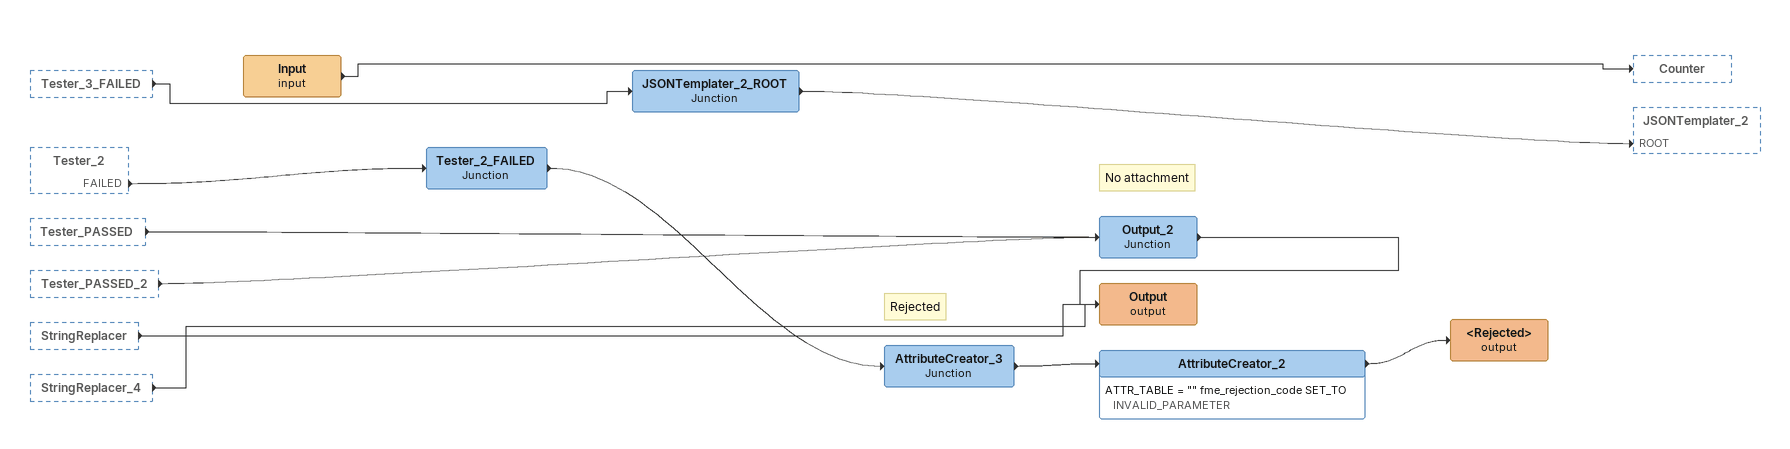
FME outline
Tester_3_FAILED [outside]
    -> JSONTemplater_2_ROOT
Tester_2 [outside]
    FAILED -> Tester_2_FAILED
Tester_PASSED [outside]
    -> Output_2
Tester_PASSED_2 [outside]
    -> Output_2
StringReplacer [outside]
    -> Output (output)
StringReplacer_4 [outside]
    -> Output (output)
Input (input)
    -> Counter
Tester_2_FAILED: Junction
    -> AttributeCreator_3
Note: Rejected
AttributeCreator_3: Junction
    -> AttributeCreator_2
AttributeCreator_2
    ATTR_TABLE = "" fme_rejection_code SET_TO INVALID_PARAMETER
    -> <Rejected> (output)
<Rejected> (output)
JSONTemplater_2_ROOT: Junction
    -> JSONTemplater_2 [ROOT]
Note: No attachment
Output_2: Junction
    -> Output (output)
Output (output)
